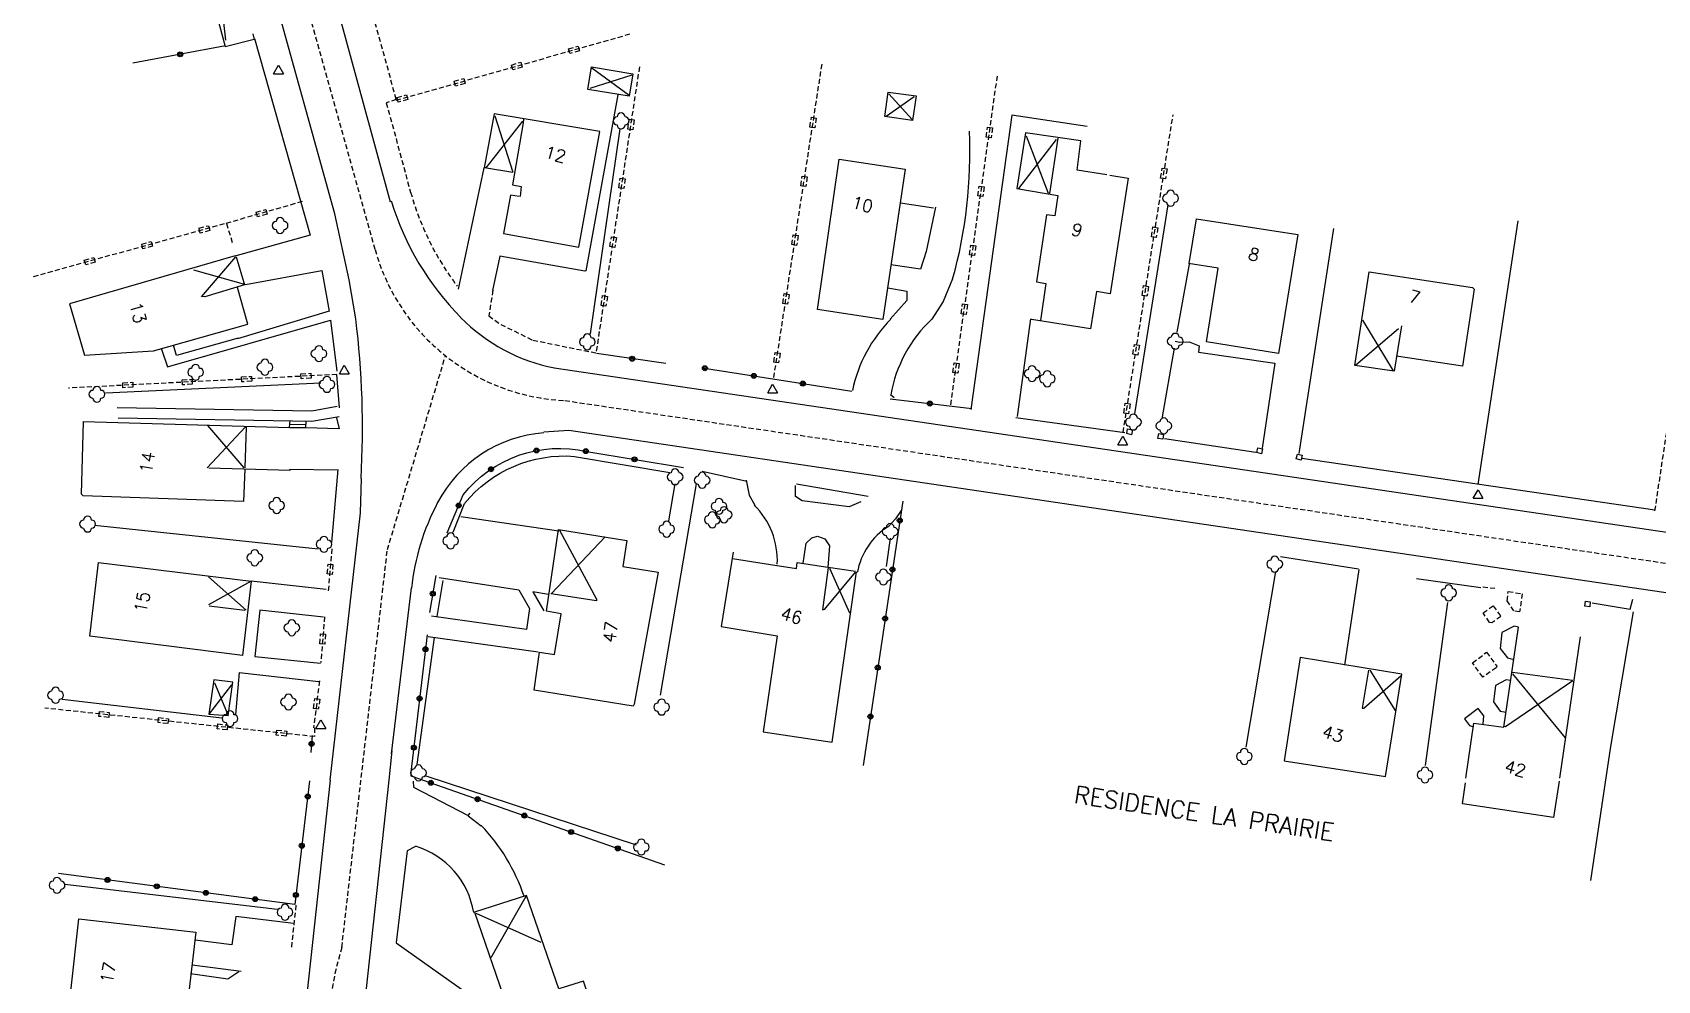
# Model space of a CAD drawing. Header units: millimetres. Extents: x 115992 to 117000, y 129000 to 130003.
# Drawn here: x 116599 to 116763, y 129149.7 to 129245.4 of the extents above; entities that cross this region are included whole.
import ezdxf
from ezdxf.enums import TextEntityAlignment as Align

# ---------------------------------------------------------------- set-up
doc = ezdxf.new("R2010")
doc.units = ezdxf.units.MM
doc.linetypes.add('DASHED', pattern=[0.75, 0.5, -0.25])
for name, color, linetype in [('W0001', 6, 'DASHED'), ('W0008', 7, 'CONTINUOUS'), ('W0100', 7, 'CONTINUOUS'), ('W0112', 1, 'DASHED'), ('W0300', 7, 'CONTINUOUS'), ('W0310', 3, 'CONTINUOUS'), ('W0322', 7, 'CONTINUOUS'), ('W0471', 7, 'CONTINUOUS'), ('W0989', 7, 'CONTINUOUS'), ('W0991', 7, 'CONTINUOUS')]:
    doc.layers.add(name, color=color, linetype=linetype)
doc.styles.get("Standard").update_dxf_attribs({"font": 'romans.shx', "width": 0.85})

msp = doc.modelspace()

# ---------------------------------------------------------------- linework, layer by layer
at = {"layer": 'W0001'}
for points in [[(116626.15, 129250), (116633.57, 129223.48, 0.323668), (116652.72, 129208.25), (116810.07, 129185.01, 0.120776), (116833.69, 129183.6), (116842.46, 129188.25), (116850.21, 129192.67), (116856.15, 129197.3), (116861.1, 129202.88), (116865.23, 129209.24), (116868.88, 129216.89), (116870.9, 129224.99)], [(116826.78, 129182.83), (116830.86, 129160.23), (116833.78, 129108.72, -0.320576), (116815.92, 129079.1), (116769.12, 129063.51, -0.177705), (116741.46, 129065.48), (116643.54, 129118.26, -0.345306), (116630.22, 129153.08), (116634.82, 129193.22), (116640.68, 129212.77)]]:
    msp.add_lwpolyline(points, format="xyb", dxfattribs=at)
at = {"layer": 'W0008'}
for points in [[(116631.62, 129216.49), (116630.96, 129220.43), (116629.53, 129227.07), (116623.15, 129250)], [(116629.17, 129250), (116635.11, 129228.31)], [(116817.67, 129187), (116651.65, 129211.53)], [(116650.59, 129205.08), (116653.11, 129205.25), (116807.7, 129182.39), (116809.38, 129182)], [(116629.03, 129169.95), (116632.12, 129196.91), (116632.21, 129200.4)], [(116635.25, 129172.62), (116637.24, 129189.35)], [(116635.28, 129172.9), (116634.95, 129169.95)], [(116629.03, 129169.95), (116626.53, 129146.8), (116626.53, 129141.96), (116626.8, 129138.75)], [(116634.95, 129169.95), (116632.31, 129145.55)]]:
    msp.add_lwpolyline(points, dxfattribs=at)
for centre, radius, start, end in [((116662.73, 129236.85), 28.8, 197.0754, 224.5782), ((116543.7, 129205.51), 88.61, 356.6771, 7.1247), ((116655.14, 129229.34), 18.13, 224.5082, 258.9897), ((116651.58, 129191.84), 13.19, 94.2219, 152.4084), ((116661.09, 129186.73), 23.99, 152.1176, 173.8253)]:
    msp.add_arc(centre, radius, start, end, dxfattribs=at)
at = {"layer": 'W0100'}
for points in [[(116616.84, 129250), (116618.46, 129243.96)], [(116617.87, 129250), (116618.49, 129244.62)], [(116621.24, 129245.26), (116621.38, 129244.67), (116618.44, 129243.93)], [(116659.49, 129241.06), (116655.24, 129239.72)], [(116655.43, 129241.8), (116659.21, 129239.06)], [(116687.97, 129238.9), (116685.15, 129236.92)], [(116685.42, 129239.2), (116687.76, 129236.59)], [(116648.13, 129228.83), (116647.23, 129228.96), (116646.54, 129225.09), (116654.15, 129223.72), (116656.27, 129235.38), (116645.58, 129237.18), (116644.59, 129231.73)], [(116648.46, 129236.43), (116644.76, 129231.74)], [(116645.67, 129236.97), (116647.49, 129231.29)], [(116648.51, 129236.28), (116647.43, 129230.01), (116648.31, 129229.86), (116648.23, 129228.85)], [(116648.56, 129236.66), (116648.52, 129236.24)], [(116707.41, 129231.01), (116704.42, 129231.48), (116704.77, 129234.45), (116699.21, 129235.26), (116698.33, 129229.63), (116702.48, 129228.95), (116702.17, 129226.88), (116701.32, 129226.98), (116700.3, 129220.24), (116701.26, 129220.06), (116700.7, 129216.31)], [(116702.3, 129234.59), (116698.5, 129229.64)], [(116699.28, 129234.94), (116701.49, 129229.16)], [(116702.46, 129234.72), (116701.63, 129229.13)], [(116644.82, 129231.72), (116647.46, 129231.28)], [(116707.72, 129230.98), (116709.55, 129230.69), (116707.75, 129219.02), (116706.38, 129219.24), (116705.75, 129215.47), (116699.82, 129216.43)], [(116715.7, 129222.08), (116716.46, 129226.58), (116726.67, 129224.99), (116724.74, 129213.01), (116717.45, 129214.16), (116718.64, 129221.59), (116715.66, 129222.06)], [(116619.46, 129222.85), (116602.76, 129218.01), (116604.26, 129212.84), (116611.23, 129213.26), (116620.74, 129215.94), (116619.7, 129219.67)], [(116615.26, 129221.44), (116620.49, 129219.97)], [(116619.5, 129222.75), (116616.03, 129218.72)], [(116619.55, 129222.75), (116620.39, 129219.91), (116616.41, 129218.71), (116616.11, 129218.73)], [(116737.14, 129215.78), (116736.4, 129211.2), (116732.42, 129211.8), (116733.86, 129221.23), (116744.3, 129219.67), (116744.47, 129219.5), (116743.3, 129211.72), (116736.65, 129212.73)], [(116733.22, 129216.37), (116736.3, 129211.26)], [(116736.84, 129215.49), (116732.52, 129211.83)], [(116620.43, 129201.35), (116620.31, 129198.05), (116604.11, 129198.65), (116603.94, 129198.79), (116604.15, 129206.15), (116624.95, 129205.53)], [(116620.49, 129205.61), (116616.62, 129201.45)], [(116616.67, 129205.73), (116620.35, 129201.45)], [(116620.57, 129205.57), (116620.43, 129201.45)], [(116624.96, 129206.22), (116624.92, 129205.57), (116624.9, 129205.53)], [(116624.94, 129205.87), (116626.58, 129205.85)], [(116624.95, 129205.53), (116626.6, 129205.52), (116626.61, 129206.18)], [(116616.79, 129201.46), (116625.04, 129201.24)], [(116652.19, 129195.16), (116655.91, 129188.21)], [(116656.79, 129194.49), (116651.34, 129188.75)], [(116669.71, 129192.96), (116668.51, 129185.44), (116674.13, 129184.51), (116672.72, 129174.83), (116679.69, 129173.78), (116682.16, 129190.97)], [(116669.65, 129192.3), (116674.1, 129191.62)], [(116674.13, 129191.6), (116676.09, 129191.31), (116676.16, 129191.91), (116679.25, 129191.44)], [(116616.76, 129190.48), (116620.57, 129187.12)], [(116682.05, 129191), (116679.28, 129191.42), (116678.71, 129187.13), (116678.96, 129187.19)], [(116682.02, 129190.94), (116678.9, 129187.16)], [(116679.43, 129191.35), (116681.46, 129186.84)], [(116628.63, 129189.19), (116621.07, 129190.02), (116616.76, 129187.63)], [(116655.91, 129188.24), (116655.91, 129188.03), (116651.3, 129188.75)], [(116616.82, 129187.53), (116620.44, 129187.1)], [(116743.63, 129170.14), (116744.44, 129175.7), (116747.47, 129175.3), (116748.96, 129185.39), (116748.5, 129185.49), (116747.27, 129184.84), (116747.08, 129183.25), (116747.85, 129182.29), (116748.49, 129182.14)], [(116755.15, 129184.4), (116753.07, 129170.14)], [(116733.81, 129181.06), (116733.16, 129177.22), (116733.38, 129177.22)], [(116733.34, 129177.21), (116737.12, 129180.53)], [(116733.94, 129181.06), (116736.49, 129176.97)], [(116748.33, 129180.85), (116754.39, 129180.03)], [(116748.33, 129180.68), (116753.64, 129174.24)], [(116618.76, 129176.48), (116619.23, 129179.83), (116617.3, 129180.07), (116616.79, 129176.61), (116616.79, 129176.61)], [(116619.09, 129179.57), (116616.79, 129176.61)], [(116617.38, 129179.79), (116618.76, 129176.48)], [(116748.14, 129180), (116747.7, 129180.08), (116746.64, 129179.49), (116746.42, 129177.84), (116747.09, 129176.93), (116747.69, 129176.8)], [(116754.41, 129179.98), (116747.64, 129175.33), (116747.44, 129175.4)], [(116745.38, 129175.6), (116745.46, 129176.45), (116744.88, 129177.2), (116743.49, 129176.14), (116743.99, 129175.47), (116744.39, 129175.32)], [(116616.79, 129176.61), (116618.76, 129176.48)], [(116753.04, 129169.86), (116752.46, 129166.19), (116743.31, 129167.57), (116743.6, 129169.68)], [(116642.97, 129166.35), (116644.27, 129165.34)], [(116637.65, 129163.26), (116636.82, 129162.82), (116635.7, 129153.58)], [(116647.32, 129141.39), (116648.71, 129141.81), (116651.2, 129134.64), (116651.43, 129134.63), (116656.33, 129136.26), (116653.89, 129143.57), (116656.34, 129144.41), (116654.61, 129149.69), (116652.1, 129148.9), (116648.86, 129158.31), (116643.61, 129156.64), (116646.87, 129147.15), (116645.48, 129146.72)], [(116648.78, 129158.21), (116645.24, 129152.02)], [(116643.73, 129156.55), (116650.3, 129153.6)]]:
    msp.add_lwpolyline(points, dxfattribs=at)
for points in [[(116655.42, 129241.91), (116659.58, 129241.22), (116659.21, 129238.94), (116655.04, 129239.64), (116655.42, 129241.91)], [(116687.81, 129236.51), (116685, 129236.9), (116685.35, 129239.37), (116688.17, 129238.98), (116687.81, 129236.51)], [(116678.23, 129217.44), (116680.4, 129232.6), (116687.05, 129231.6), (116684.81, 129216.43), (116678.23, 129217.44)], [(116652.09, 129195.25), (116658.97, 129194.13), (116658.59, 129191.52), (116662.14, 129190.94), (116659.73, 129177.62), (116659.62, 129177.43), (116649.62, 129179.03), (116650.18, 129182.86), (116651.67, 129182.64), (116652.35, 129186.75), (116650.88, 129187.01), (116652.09, 129195.25)], [(116621.06, 129190.03), (116620.2, 129182.52), (116604.8, 129184.48), (116605.67, 129191.92), (116621.06, 129190.03)], [(116735.52, 129170.33), (116737.16, 129180.64), (116726.92, 129182.33), (116725.29, 129171.9), (116735.52, 129170.33)], [(116602.89, 129148.66), (116603.7, 129155.95), (116615.5, 129154.63), (116614.27, 129144.25), (116602.56, 129145.58), (116602.89, 129148.66)]]:
    msp.add_lwpolyline(points, close=True, dxfattribs=at)
for centre, radius, start, end in [((116630.51, 129152.17), 19.09, 18.5987, 43.8426), ((116635.16, 129155.19), 8.49, 9.5309, 72.8503)]:
    msp.add_arc(centre, radius, start, end, dxfattribs=at)
at = {"layer": 'W0112'}
for p, q in [((116653.1, 129243.74), (116654.06, 129244.01)), ((116653.24, 129243.26), (116653.1, 129243.74)), ((116654.2, 129243.53), (116653.24, 129243.26)), ((116654.06, 129244.01), (116654.2, 129243.53)), ((116647.33, 129242.1), (116648.29, 129242.37)), ((116647.47, 129241.62), (116647.33, 129242.1)), ((116648.43, 129241.89), (116647.47, 129241.62)), ((116648.29, 129242.37), (116648.43, 129241.89)), ((116641.56, 129240.46), (116642.52, 129240.74)), ((116641.69, 129239.98), (116641.56, 129240.46)), ((116642.66, 129240.25), (116641.69, 129239.98)), ((116642.52, 129240.74), (116642.66, 129240.25)), ((116635.79, 129238.82), (116636.75, 129239.1)), ((116635.92, 129238.34), (116635.79, 129238.82)), ((116636.88, 129238.62), (116635.92, 129238.34)), ((116636.75, 129239.1), (116636.88, 129238.62)), ((116659.07, 129235.64), (116659.22, 129236.63)), ((116659.22, 129236.63), (116659.72, 129236.56)), ((116659.72, 129236.56), (116659.57, 129235.57)), ((116677.44, 129235.84), (116677.6, 129236.83)), ((116677.6, 129236.83), (116678.09, 129236.75)), ((116678.09, 129236.75), (116677.94, 129235.76)), ((116659.57, 129235.57), (116659.07, 129235.64)), ((116677.94, 129235.76), (116677.44, 129235.84)), ((116695.24, 129234.83), (116695.38, 129235.82)), ((116695.74, 129234.76), (116695.24, 129234.83)), ((116695.38, 129235.82), (116695.88, 129235.75)), ((116695.88, 129235.75), (116695.74, 129234.76)), ((116712.83, 129230.7), (116712.99, 129231.69)), ((116712.99, 129231.69), (116713.48, 129231.61)), ((116713.48, 129231.61), (116713.33, 129230.63)), ((116658.17, 129229.71), (116658.32, 129230.7)), ((116658.67, 129229.64), (116658.17, 129229.71)), ((116658.32, 129230.7), (116658.82, 129230.63)), ((116658.82, 129230.63), (116658.67, 129229.64)), ((116676.53, 129229.91), (116676.68, 129230.9)), ((116677.03, 129229.83), (116676.53, 129229.91)), ((116676.68, 129230.9), (116677.18, 129230.82)), ((116677.18, 129230.82), (116677.03, 129229.83)), ((116694.4, 129228.89), (116694.54, 129229.88)), ((116694.54, 129229.88), (116695.03, 129229.81)), ((116695.03, 129229.81), (116694.89, 129228.82)), ((116713.33, 129230.63), (116712.83, 129230.7)), ((116694.89, 129228.82), (116694.4, 129228.89)), ((116621.58, 129227.25), (116622.54, 129227.53)), ((116621.72, 129226.77), (116621.58, 129227.25)), ((116622.68, 129227.05), (116621.72, 129226.77)), ((116622.54, 129227.53), (116622.68, 129227.05)), ((116615.81, 129225.63), (116616.77, 129225.89)), ((116615.94, 129225.14), (116615.81, 129225.63)), ((116616.91, 129225.41), (116615.94, 129225.14)), ((116616.77, 129225.89), (116616.91, 129225.41)), ((116657.27, 129223.78), (116657.42, 129224.77)), ((116657.42, 129224.77), (116657.92, 129224.69)), ((116657.92, 129224.69), (116657.77, 129223.7)), ((116675.62, 129223.98), (116675.77, 129224.97)), ((116675.77, 129224.97), (116676.27, 129224.89)), ((116676.27, 129224.89), (116676.11, 129223.9)), ((116711.9, 129224.78), (116712.06, 129225.76)), ((116712.39, 129224.7), (116711.9, 129224.78)), ((116712.06, 129225.76), (116712.55, 129225.69)), ((116712.55, 129225.69), (116712.39, 129224.7)), ((116610.03, 129224.02), (116610.99, 129224.29)), ((116610.16, 129223.54), (116610.03, 129224.02)), ((116611.12, 129223.81), (116610.16, 129223.54)), ((116610.99, 129224.29), (116611.12, 129223.81)), ((116657.77, 129223.7), (116657.27, 129223.78)), ((116676.11, 129223.9), (116675.62, 129223.98)), ((116693.55, 129222.95), (116693.7, 129223.94)), ((116694.05, 129222.88), (116693.55, 129222.95)), ((116693.7, 129223.94), (116694.19, 129223.87)), ((116694.19, 129223.87), (116694.05, 129222.88)), ((116604.24, 129222.42), (116605.21, 129222.69)), ((116604.38, 129221.94), (116604.24, 129222.42)), ((116605.34, 129222.21), (116604.38, 129221.94)), ((116605.21, 129222.69), (116605.34, 129222.21)), ((116710.97, 129218.85), (116711.12, 129219.84)), ((116711.12, 129219.84), (116711.62, 129219.76)), ((116711.62, 129219.76), (116711.46, 129218.77)), ((116656.38, 129217.85), (116656.53, 129218.84)), ((116656.53, 129218.84), (116657.02, 129218.76)), ((116657.02, 129218.76), (116656.87, 129217.77)), ((116674.71, 129218.05), (116674.86, 129219.04)), ((116675.2, 129217.97), (116674.71, 129218.05)), ((116674.86, 129219.04), (116675.35, 129218.96)), ((116675.35, 129218.96), (116675.2, 129217.97)), ((116692.71, 129217.01), (116692.85, 129218)), ((116692.85, 129218), (116693.35, 129217.93)), ((116693.35, 129217.93), (116693.21, 129216.94)), ((116711.46, 129218.77), (116710.97, 129218.85)), ((116656.87, 129217.77), (116656.38, 129217.85)), ((116693.21, 129216.94), (116692.71, 129217.01)), ((116673.8, 129212.12), (116673.95, 129213.11)), ((116673.95, 129213.11), (116674.44, 129213.03)), ((116674.44, 129213.03), (116674.29, 129212.04)), ((116710.04, 129212.92), (116710.19, 129213.91)), ((116710.19, 129213.91), (116710.69, 129213.83)), ((116710.69, 129213.83), (116710.53, 129212.84)), ((116674.29, 129212.04), (116673.8, 129212.12)), ((116691.87, 129211.07), (116692.01, 129212.06)), ((116692.01, 129212.06), (116692.5, 129211.99)), ((116692.5, 129211.99), (116692.36, 129211)), ((116710.53, 129212.84), (116710.04, 129212.92)), ((116608.12, 129210.04), (116609.12, 129210.09)), ((116608.14, 129209.54), (116608.12, 129210.04)), ((116609.12, 129210.09), (116609.14, 129209.59)), ((116614.11, 129210.34), (116615.11, 129210.39)), ((116614.14, 129209.84), (116614.11, 129210.34)), ((116615.13, 129209.89), (116614.14, 129209.84)), ((116615.11, 129210.39), (116615.13, 129209.89)), ((116620.1, 129210.64), (116621.1, 129210.69)), ((116620.13, 129210.14), (116620.1, 129210.64)), ((116621.13, 129210.19), (116620.13, 129210.14)), ((116621.1, 129210.69), (116621.13, 129210.19)), ((116626.1, 129210.95), (116627.09, 129211)), ((116626.12, 129210.45), (116626.1, 129210.95)), ((116627.12, 129210.5), (116626.12, 129210.45)), ((116627.09, 129211), (116627.12, 129210.5)), ((116692.36, 129211), (116691.87, 129211.07)), ((116609.14, 129209.59), (116608.14, 129209.54)), ((116709.11, 129206.99), (116709.26, 129207.98)), ((116709.6, 129206.92), (116709.11, 129206.99)), ((116709.26, 129207.98), (116709.76, 129207.91)), ((116709.76, 129207.91), (116709.6, 129206.92)), ((116709.41, 129204.91), (116709.51, 129205.4)), ((116709.89, 129204.8), (116709.41, 129204.91)), ((116709.51, 129205.4), (116710, 129205.29)), ((116710, 129205.29), (116709.89, 129204.8)), ((116712.56, 129204.43), (116712.65, 129204.92)), ((116712.65, 129204.92), (116713.14, 129204.83)), ((116713.14, 129204.83), (116713.05, 129204.34)), ((116713.05, 129204.34), (116712.56, 129204.43)), ((116722.53, 129203), (116722.64, 129203.49)), ((116722.64, 129203.49), (116723.13, 129203.37)), ((116723.13, 129203.37), (116723.01, 129202.88)), ((116723.01, 129202.88), (116722.53, 129203)), ((116726.52, 129202.37), (116726.65, 129202.85)), ((116727, 129202.24), (116726.52, 129202.37)), ((116726.65, 129202.85), (116727.13, 129202.73)), ((116727.13, 129202.73), (116727, 129202.24)), ((116628.75, 129190.76), (116628.84, 129191.75)), ((116628.84, 129191.75), (116629.33, 129191.71)), ((116629.33, 129191.71), (116629.25, 129190.71)), ((116629.25, 129190.71), (116628.75, 129190.76)), ((116755.63, 129187.52), (116755.7, 129188.02)), ((116756.13, 129187.45), (116755.63, 129187.52)), ((116755.7, 129188.02), (116756.19, 129187.95)), ((116756.19, 129187.95), (116756.13, 129187.45)), ((116628, 129183.72), (116628.08, 129184.71)), ((116628.5, 129183.68), (116628, 129183.72)), ((116628.08, 129184.71), (116628.58, 129184.67)), ((116628.58, 129184.67), (116628.5, 129183.68)), ((116627.36, 129177.19), (116627.49, 129178.18)), ((116627.85, 129177.12), (116627.36, 129177.19)), ((116627.49, 129178.18), (116627.99, 129178.11)), ((116627.99, 129178.11), (116627.85, 129177.12)), ((116605.71, 129176.39), (116605.76, 129176.89)), ((116606.7, 129176.29), (116605.71, 129176.39)), ((116605.76, 129176.89), (116606.76, 129176.78)), ((116606.76, 129176.78), (116606.7, 129176.29)), ((116611.68, 129175.76), (116611.73, 129176.26)), ((116612.67, 129175.66), (116611.68, 129175.76)), ((116611.73, 129176.26), (116612.72, 129176.15)), ((116612.72, 129176.15), (116612.67, 129175.66)), ((116617.64, 129175.13), (116617.7, 129175.63)), ((116617.7, 129175.63), (116618.69, 129175.52)), ((116618.69, 129175.52), (116618.64, 129175.03)), ((116618.64, 129175.03), (116617.64, 129175.13)), ((116623.61, 129174.5), (116623.66, 129175)), ((116624.61, 129174.4), (116623.61, 129174.5)), ((116623.66, 129175), (116624.66, 129174.9)), ((116624.66, 129174.9), (116624.61, 129174.4))]:
    msp.add_line(p, q, dxfattribs=at)
for points in [[(116632.55, 129250), (116635.7, 129238.61), (116634.71, 129238.3), (116637.16, 129229.23)], [(116635.71, 129238.54), (116659.42, 129245.27)], [(116655.93, 129213.23), (116660.3, 129242.03)], [(116673.81, 129210.56), (116678.68, 129242.23)], [(116691.66, 129207.82), (116696.4, 129241.23)], [(116709.05, 129205.04), (116714.09, 129237.09)], [(116768.29, 129234.71), (116762.67, 129197.06)], [(116626.22, 129228.32), (116618.36, 129226.07), (116599.01, 129220.71)], [(116618.57, 129226.12), (116619.2, 129224.08)], [(116645.46, 129219.38), (116645.05, 129216.78), (116646.26, 129215.93), (116649.5, 129214.34), (116655.84, 129213.06)], [(116629.72, 129210.88), (116602.64, 129209.51)], [(116629.22, 129193.3), (116628.85, 129189.06)], [(116745.35, 129189.46), (116746.56, 129189.32)], [(116628.48, 129186.44), (116628.1, 129181.83)], [(116627.98, 129179.96), (116627.35, 129175.22)], [(116627.48, 129175.22), (116627.48, 129174.35), (116600.27, 129177.22)], [(116625.59, 129157.33), (116625.12, 129153.04)]]:
    msp.add_lwpolyline(points, dxfattribs=at)
for points in [[(116749.06, 129186.93), (116748.48, 129187.02), (116747.8, 129188.04), (116747.9, 129188.98), (116749.32, 129188.76), (116749.06, 129186.93)], [(116745.37, 129186.83), (116746.4, 129187.54), (116747.16, 129186.48), (116746.24, 129185.81), (116746.01, 129185.87), (116745.37, 129186.83)], [(116746.7, 129181.3), (116745.33, 129180.34), (116744.3, 129181.79), (116745.72, 129182.87), (116746.76, 129181.45), (116746.7, 129181.3)]]:
    msp.add_lwpolyline(points, close=True, dxfattribs=at)
msp.add_arc((116664.74, 129237.06), 28.66, 195.7831, 217.0711, dxfattribs=at)
at = {"layer": 'W0300'}
for centre, start, end in [((116658, 129236.46), 90, 270), ((116658.4, 129236.86), 0, 180), ((116658.4, 129236.06), 180, 0), ((116658.8, 129236.46), 270, 90), ((116713.84, 129229.06), 0, 180), ((116713.44, 129228.66), 90, 270), ((116713.84, 129228.26), 180, 0), ((116714.24, 129228.66), 270, 90), ((116623.59, 129225.91), 90, 270), ((116623.99, 129226.31), 0, 180), ((116624.39, 129225.91), 270, 90), ((116623.99, 129225.51), 180, 0), ((116654.99, 129214.57), 0, 180), ((116714.31, 129214.63), 0, 180), ((116627.51, 129212.98), 90, 270), ((116627.91, 129213.38), 0, 180), ((116628.31, 129212.98), 270, 90), ((116654.59, 129214.17), 90, 270), ((116654.99, 129213.77), 180, 0), ((116655.39, 129214.17), 270, 90), ((116713.91, 129214.23), 90, 270), ((116714.31, 129213.83), 180, 0), ((116714.71, 129214.23), 270, 90), ((116615.07, 129211.1), 90, 270), ((116615.47, 129211.5), 0, 180), ((116615.87, 129211.1), 270, 90), ((116622.06, 129211.61), 90, 270), ((116622.46, 129212.01), 0, 180), ((116622.86, 129211.61), 270, 90), ((116627.91, 129212.58), 180, 0), ((116699.47, 129210.96), 90, 270), ((116699.87, 129211.36), 0, 180), ((116700.27, 129210.96), 270, 90), ((116615.47, 129210.7), 180, 0), ((116622.46, 129211.21), 180, 0), ((116628.32, 129209.88), 90, 270), ((116628.72, 129210.28), 0, 180), ((116629.12, 129209.88), 270, 90), ((116699.87, 129210.56), 180, 0), ((116701, 129210.45), 90, 270), ((116701.4, 129210.85), 0, 180), ((116701.4, 129210.05), 180, 0), ((116701.8, 129210.45), 270, 90), ((116605.11, 129208.88), 90, 270), ((116605.51, 129209.28), 0, 180), ((116605.51, 129208.48), 180, 0), ((116605.91, 129208.88), 270, 90), ((116628.72, 129209.48), 180, 0), ((116709.69, 129206.08), 90, 270), ((116710.09, 129206.48), 0, 180), ((116710.49, 129206.08), 270, 90), ((116713.16, 129206.1), 0, 180), ((116710.09, 129205.68), 180, 0), ((116712.76, 129205.7), 90, 270), ((116713.16, 129205.3), 180, 0), ((116713.56, 129205.7), 270, 90), ((116663.45, 129200.55), 90, 270), ((116663.85, 129200.95), 0, 180), ((116663.85, 129200.15), 180, 0), ((116664.25, 129200.55), 270, 90), ((116666.18, 129200.21), 90, 270), ((116666.58, 129200.61), 0, 180), ((116666.98, 129200.21), 270, 90), ((116623.65, 129198.06), 0, 180), ((116666.58, 129199.81), 180, 0), ((116668.28, 129197.98), 0, 180), ((116623.25, 129197.66), 90, 270), ((116623.65, 129197.26), 180, 0), ((116624.05, 129197.66), 270, 90), ((116667.2, 129196.22), 90, 270), ((116667.6, 129196.62), 0, 180), ((116667.88, 129197.58), 90, 270), ((116668.28, 129197.18), 180, 0), ((116668.39, 129196.73), 90, 270), ((116668, 129196.22), 270, 90), ((116668.79, 129197.13), 0, 180), ((116668.68, 129197.58), 270, 90), ((116669.19, 129196.73), 270, 90), ((116604.17, 129195.79), 90, 270), ((116604.57, 129196.19), 0, 180), ((116604.57, 129195.39), 180, 0), ((116604.97, 129195.79), 270, 90), ((116662.6, 129195.28), 90, 270), ((116663, 129195.68), 0, 180), ((116663.4, 129195.28), 270, 90), ((116667.6, 129195.82), 180, 0), ((116668.79, 129196.33), 180, 0), ((116685.15, 129195.04), 90, 270), ((116685.55, 129195.44), 0, 180), ((116685.95, 129195.04), 270, 90), ((116628.02, 129193.75), 90, 270), ((116628.42, 129194.15), 0, 180), ((116628.42, 129193.35), 180, 0), ((116628.82, 129193.75), 270, 90), ((116640.8, 129194.09), 90, 270), ((116641.2, 129194.49), 0, 180), ((116641.2, 129193.69), 180, 0), ((116641.6, 129194.09), 270, 90), ((116663, 129194.88), 180, 0), ((116685.55, 129194.64), 180, 0), ((116621.04, 129192.39), 90, 270), ((116621.44, 129192.79), 0, 180), ((116621.44, 129191.99), 180, 0), ((116621.84, 129192.39), 270, 90), ((116723.95, 129191.75), 90, 270), ((116724.35, 129192.15), 0, 180), ((116724.75, 129191.75), 270, 90), ((116684.47, 129190.45), 90, 270), ((116684.87, 129190.85), 0, 180), ((116684.87, 129190.05), 180, 0), ((116685.27, 129190.45), 270, 90), ((116724.35, 129191.35), 180, 0), ((116741.5, 129188.85), 90, 270), ((116741.9, 129189.25), 0, 180), ((116741.9, 129188.45), 180, 0), ((116742.3, 129188.85), 270, 90), ((116624.78, 129185.33), 90, 270), ((116625.18, 129185.73), 0, 180), ((116625.58, 129185.33), 270, 90), ((116625.18, 129184.93), 180, 0), ((116600.94, 129178.52), 90, 270), ((116601.34, 129178.92), 0, 180), ((116601.74, 129178.52), 270, 90), ((116624.84, 129178.24), 0, 180), ((116601.34, 129178.12), 180, 0), ((116618.94, 129176.56), 0, 180), ((116624.44, 129177.84), 90, 270), ((116624.84, 129177.44), 180, 0), ((116625.24, 129177.84), 270, 90), ((116662.09, 129177.33), 90, 270), ((116662.49, 129177.73), 0, 180), ((116662.49, 129176.93), 180, 0), ((116662.89, 129177.33), 270, 90), ((116618.54, 129176.16), 90, 270), ((116618.94, 129175.76), 180, 0), ((116619.34, 129176.16), 270, 90), ((116720.88, 129172.35), 90, 270), ((116721.28, 129172.75), 0, 180), ((116721.68, 129172.35), 270, 90), ((116637.56, 129170.69), 90, 270), ((116637.96, 129171.09), 0, 180), ((116638.36, 129170.69), 270, 90), ((116721.28, 129171.95), 180, 0), ((116739.11, 129170.48), 90, 270), ((116739.51, 129170.88), 0, 180), ((116739.91, 129170.48), 270, 90), ((116637.96, 129170.29), 180, 0), ((116739.51, 129170.08), 180, 0), ((116660.44, 129163.61), 0, 180), ((116660.04, 129163.21), 90, 270), ((116660.44, 129162.81), 180, 0), ((116660.84, 129163.21), 270, 90), ((116601.09, 129159.35), 90, 270), ((116601.49, 129159.75), 0, 180), ((116601.49, 129158.95), 180, 0), ((116601.89, 129159.35), 270, 90), ((116624.49, 129157.03), 0, 180), ((116624.09, 129156.63), 90, 270), ((116624.49, 129156.23), 180, 0), ((116624.89, 129156.63), 270, 90)]:
    msp.add_arc(centre, 0.4, start, end, dxfattribs=at)
at = {"layer": 'W0310'}
for points in [[(116655.3, 129214.98), (116658.3, 129235.67)], [(116710.22, 129206.91), (116713.59, 129227.98)], [(116726.82, 129202.92), (116730.31, 129225.62)], [(116715.71, 129222), (116714.46, 129215.14)], [(116714.21, 129213.52), (116712.96, 129206.42)], [(116628.1, 129210.01), (116606.38, 129209.01)], [(116629.97, 129207.51), (116629.72, 129210.88)], [(116629.97, 129205.39), (116629.72, 129206.51)], [(116713.21, 129204.42), (116722.45, 129203.05)], [(116629.22, 129193.92), (116629.85, 129201.28)], [(116671.09, 129200.1), (116666.59, 129201.1)], [(116665.97, 129199.85), (116662.35, 129178.53)], [(116663.22, 129196.11), (116663.85, 129199.85)], [(116676.08, 129199.85), (116683.32, 129198.6)], [(116605.26, 129195.67), (116627.85, 129193.3)], [(116685.19, 129191.5), (116685.57, 129194.37)], [(116732.79, 129191.24), (116724.93, 129192.49)], [(116639.83, 129186.48), (116640.45, 129190.1)], [(116724.43, 129190.99), (116721.43, 129173.29)], [(116745.15, 129189.37), (116738.66, 129190.25)], [(116741.78, 129187.88), (116739.53, 129171.42)], [(116756.36, 129187.83), (116760.22, 129187.21), (116760.47, 129188.21)], [(116760.5, 129186.95), (116758.21, 129173.36)], [(116637.83, 129171.52), (116639.58, 129184.36)], [(116619.86, 129180.83), (116619.49, 129176.59)], [(116618.12, 129176.22), (116602.01, 129178.09)], [(116638.7, 129170.4), (116659.92, 129163.42)], [(116623.73, 129156.92), (116602.26, 129159.42)]]:
    msp.add_lwpolyline(points, dxfattribs=at)
msp.add_lwpolyline([(116641.45, 129194.96), (116642.6, 129197.88, -0.245413), (116653.71, 129202.62), (116663.32, 129201)], format="xyb", dxfattribs=at)
at = {"layer": 'W0322'}
for points in [[(116618.48, 129244.03), (116609.12, 129242.28)], [(116662.92, 129211.98), (116655.93, 129212.98)], [(116666.57, 129211.56), (116681.67, 129209.19)], [(116685.54, 129208.44), (116693.78, 129207.44)], [(116686.82, 129198.11), (116682.82, 129171.42)], [(116639.7, 129190.6), (116639.08, 129186.86)], [(116638.83, 129184.61), (116637.2, 129170.77), (116637.17, 129170.4), (116662.79, 129161.42)], [(116627.23, 129174.47), (116627.1, 129172.73)], [(116626.97, 129169.89), (116625.47, 129157.42), (116601.63, 129160.54)]]:
    msp.add_lwpolyline(points, dxfattribs=at)
msp.add_lwpolyline([(116640.85, 129194.89), (116642.47, 129198.75, -0.287514), (116654.95, 129203.12), (116664.69, 129201.5)], format="xyb", dxfattribs=at)
for centre, radius in [((116613.92, 129243.18), 0.25), ((116613.92, 129243.18), 0.15), ((116659.51, 129212.47), 0.25), ((116659.51, 129212.47), 0.15), ((116666.85, 129211.51), 0.25), ((116666.85, 129211.51), 0.15), ((116671.79, 129210.74), 0.25), ((116671.79, 129210.74), 0.15), ((116676.73, 129209.96), 0.25), ((116676.73, 129209.96), 0.15), ((116689.56, 129207.95), 0.25), ((116689.56, 129207.95), 0.15), ((116649.86, 129203.21), 0.25), ((116649.86, 129203.21), 0.15), ((116654.83, 129203.15), 0.25), ((116654.83, 129203.15), 0.15), ((116645.27, 129201.32), 0.25), ((116659.76, 129202.32), 0.25), ((116659.76, 129202.32), 0.15), ((116645.27, 129201.32), 0.15), ((116642.01, 129197.66), 0.25), ((116642.01, 129197.66), 0.15), ((116686.52, 129196.15), 0.25), ((116686.52, 129196.15), 0.15), ((116685.78, 129191.2), 0.25), ((116685.78, 129191.2), 0.15), ((116639.4, 129188.77), 0.25), ((116639.4, 129188.77), 0.15), ((116685.04, 129186.26), 0.25), ((116685.04, 129186.26), 0.15), ((116638.66, 129183.16), 0.25), ((116638.66, 129183.16), 0.15), ((116684.3, 129181.31), 0.25), ((116684.3, 129181.31), 0.15), ((116638.07, 129178.2), 0.25), ((116638.07, 129178.2), 0.15), ((116683.56, 129176.37), 0.25), ((116683.56, 129176.37), 0.15), ((116627.17, 129173.62), 0.25), ((116627.17, 129173.62), 0.15), ((116637.49, 129173.23), 0.25), ((116637.49, 129173.23), 0.15), ((116639.2, 129169.69), 0.25), ((116639.2, 129169.69), 0.15), ((116626.78, 129168.3), 0.25), ((116626.78, 129168.3), 0.15), ((116643.92, 129168.03), 0.25), ((116643.92, 129168.03), 0.15), ((116648.64, 129166.38), 0.25), ((116648.64, 129166.38), 0.15), ((116653.35, 129164.73), 0.25), ((116653.35, 129164.73), 0.15), ((116626.18, 129163.34), 0.25), ((116626.18, 129163.34), 0.15), ((116658.07, 129163.07), 0.25), ((116658.07, 129163.07), 0.15), ((116606.59, 129159.89), 0.25), ((116606.59, 129159.89), 0.15), ((116611.55, 129159.24), 0.25), ((116611.55, 129159.24), 0.15), ((116616.51, 129158.59), 0.25), ((116616.51, 129158.59), 0.15), ((116621.47, 129157.95), 0.25), ((116621.47, 129157.95), 0.15), ((116625.59, 129158.37), 0.25), ((116625.59, 129158.37), 0.15)]:
    msp.add_circle(centre, radius, dxfattribs=at)
at = {"layer": 'W0471'}
for p, q in [((116623.34, 129241.22), (116623.84, 129242.09)), ((116623.34, 129241.22), (116624.34, 129241.22)), ((116623.84, 129242.09), (116624.34, 129241.22)), ((116629.97, 129210.96), (116630.47, 129211.83)), ((116630.47, 129211.83), (116630.97, 129210.96)), ((116629.97, 129210.96), (116630.97, 129210.96)), ((116673.19, 129209.02), (116673.69, 129209.89)), ((116673.69, 129209.89), (116674.19, 129209.02)), ((116673.19, 129209.02), (116674.19, 129209.02)), ((116708.51, 129203.79), (116709.01, 129204.65)), ((116708.51, 129203.79), (116709.51, 129203.79)), ((116709.01, 129204.65), (116709.51, 129203.79)), ((116744.36, 129198.39), (116744.86, 129199.26)), ((116744.36, 129198.39), (116745.36, 129198.39)), ((116744.86, 129199.26), (116745.36, 129198.39)), ((116627.6, 129175.18), (116628.1, 129176.05)), ((116628.1, 129176.05), (116628.6, 129175.18)), ((116627.6, 129175.18), (116628.6, 129175.18))]:
    msp.add_line(p, q, dxfattribs=at)
at = {"layer": 'W0989'}
for points in [[(116621.42, 129244.76), (116627.04, 129224.93), (116619.43, 129222.83)], [(116658.08, 129239.1), (116654.83, 129221.32), (116654.73, 129221.3), (116646.17, 129222.82), (116645.44, 129219.35)], [(116697.81, 129237.04), (116693.7, 129207.34)], [(116705.41, 129235.9), (116697.81, 129237.04)], [(116644.82, 129231.74), (116644.55, 129231.74), (116641.96, 129219.48)], [(116690.11, 129227.76), (116689.17, 129223.29), (116688.61, 129221.51), (116685.62, 129221.95)], [(116686.58, 129228.2), (116689.91, 129227.7)], [(116748.88, 129226.37), (116744.84, 129199.79)], [(116620.49, 129219.97), (116628.22, 129221.36)], [(116628.22, 129221.36), (116628.96, 129217.27)], [(116685.3, 129219.62), (116687.24, 129219.3), (116687.24, 129218.34), (116685.54, 129216.45)], [(116691.85, 129220.52), (116690.9, 129218.23), (116689.74, 129216.47)], [(116612.03, 129213.45), (116612.64, 129211.65), (116629.09, 129216.37), (116629.73, 129211.23)], [(116628.96, 129217.27), (116619.68, 129214.49)], [(116699.71, 129216.49), (116698.37, 129206.64)], [(116619.76, 129214.56), (116613.54, 129212.79), (116613.25, 129213.83)], [(116714.3, 129214.25), (116714.74, 129214.14), (116715.7, 129214.17), (116716.72, 129213.77), (116716.66, 129213.14), (116724.36, 129212.01), (116723.09, 129203.44)], [(116685.94, 129208.51), (116685.57, 129208.83)], [(116629.74, 129207.64), (116627.21, 129207.18), (116607.55, 129207.53)], [(116607.64, 129206.52), (116627.18, 129206.18)], [(116627.18, 129206.18), (116629.96, 129206.64)], [(116698.23, 129206.54), (116709.22, 129205.04)], [(116626.6, 129205.52), (116629.9, 129205.43)], [(116762.7, 129197.2), (116727.08, 129202.4)], [(116624.93, 129201.34), (116629.81, 129201.26)], [(116671.03, 129200.22), (116671.33, 129198.71), (116671.9, 129197.7)], [(116676.01, 129198.58), (116675.98, 129199.67)], [(116676.66, 129198.12), (116676.01, 129198.58)], [(116681.41, 129197.53), (116676.66, 129198.12)], [(116682.58, 129198.03), (116681.41, 129197.53)], [(116686.65, 129197.15), (116686.09, 129196.31), (116685.35, 129195.52)], [(116642.22, 129196.55), (116652.1, 129195.11)], [(116676.77, 129191.86), (116677.08, 129193.87), (116677.65, 129194.39), (116678.23, 129194.56), (116678.95, 129194.29), (116679.43, 129193.59), (116679.25, 129191.4)], [(116640.03, 129190.41), (116648.09, 129189.17)], [(116732.82, 129191.19), (116731.38, 129181.57)], [(116648.09, 129189.17), (116649.15, 129187.27)], [(116651.08, 129188.7), (116649.48, 129188.95), (116650.62, 129187.02)], [(116621.96, 129187.11), (116621.43, 129182.43)], [(116628.38, 129186.4), (116621.96, 129187.11)], [(116649.15, 129187.27), (116648.84, 129185.16)], [(116648.84, 129185.16), (116639.27, 129186.51)], [(116638.94, 129184.46), (116650.04, 129182.9)], [(116621.43, 129182.43), (116628.07, 129181.75)], [(116619.86, 129180.83), (116627.91, 129179.92)], [(116758.21, 129173.36), (116756.21, 129159.83)], [(116637.41, 129169.84), (116637.44, 129169.26), (116642.97, 129166.39), (116643.16, 129166.63)], [(116625.35, 129155.5), (116619.52, 129156.19), (116619.12, 129153.33), (116615.41, 129153.82)], [(116635.7, 129153.56), (116645.54, 129146.58)], [(116615.13, 129151.34), (116620.08, 129150.67)], [(116619.83, 129150.61), (116618.73, 129149.89), (116614.96, 129150.42)]]:
    msp.add_lwpolyline(points, dxfattribs=at)
for centre, radius, start, end in [((116646.42, 129233.18), 47.17, 344.3883, 2.7191), ((116696.04, 129206.22), 14.62, 135.5557, 167.964), ((116699.18, 129206.41), 13.79, 133.005, 169.9681), ((116666.28, 129192.1), 7.89, 357.5385, 45.2027), ((116689.09, 129189.66), 6.97, 122.2031, 169.7719)]:
    msp.add_arc(centre, radius, start, end, dxfattribs=at)

# ---------------------------------------------------------------- texts
msp.add_text('RESIDENCE LA PRAIRIE', height=1.75, rotation=351.6161, dxfattribs=at).set_placement((116717.25, 129166.61), align=Align.MIDDLE)
at = {"layer": 'W0991'}
for s, rotation, p in [('12', 344.0711, (116651.77, 129233.09)), ('10', 344.0711, (116682.75, 129228.04)), ('9', 344.0711, (116704.4, 129225.45)), ('8', 344.0711, (116722.25, 129222.98)), ('13', 284.9665, (116609.67, 129217.11)), ('7', 344.0711, (116738.45, 129218.71)), ('14', 80.8341, (116610.59, 129202.01)), ('15', 78.4687, (116610.07, 129187.92)), ('46', 344.0711, (116675.6, 129186.53)), ('47', 81.9328, (116657.32, 129184.9)), ('43', 344.0711, (116730.22, 129174.61)), ('42', 344.0711, (116748.63, 129171.11)), ('17', 79.0462, (116606.65, 129150.55))]:
    msp.add_text(s, height=1.25, rotation=rotation, dxfattribs=at).set_placement(p, align=Align.MIDDLE)

doc.saveas('drawing.dxf')
